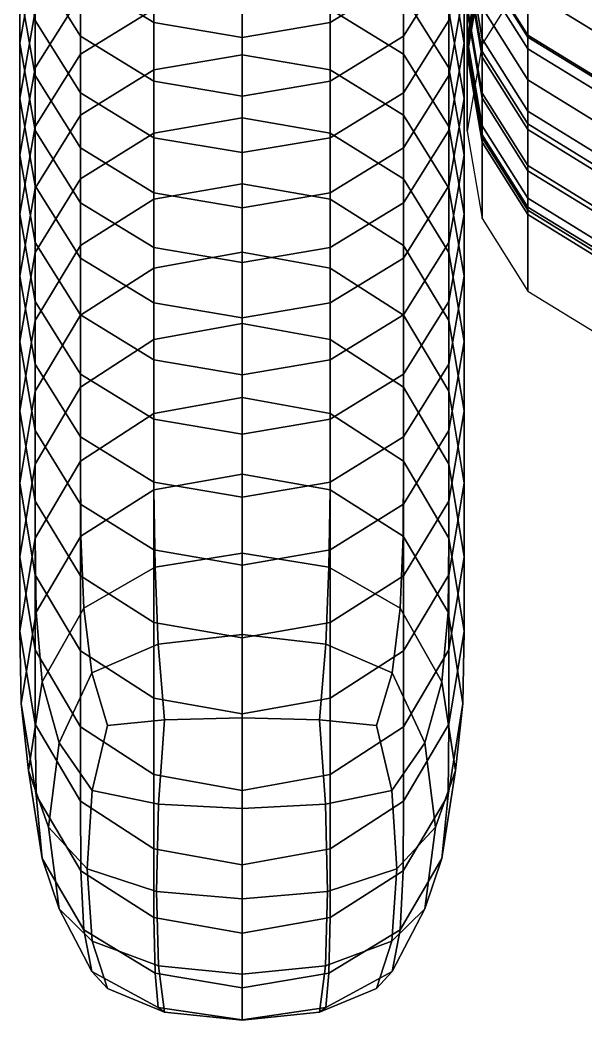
# Model space of a CAD drawing. Extents: x -10238 to 5731, y -23491 to 6659.
# Drawn here: x -10238 to -4552, y -23491 to -13430 of the extents above; entities that cross this region are included whole.
import ezdxf

# ---------------------------------------------------------------- set-up
doc = ezdxf.new("R2010")
doc.units = 0

msp = doc.modelspace()

# ---------------------------------------------------------------- linework, layer by layer
for points in [[(-10085.824219, -13434.108398, -312594.53125), (-10238.167969, -12555.509766, -312594.53125), (-10238.167969, -11986.124023, -311283.34375), (-10085.824219, -12864.722656, -311283.34375)], [(-5769.421875, -12555.509766, -312594.53125), (-5921.765137, -13434.108398, -312594.53125), (-5921.765137, -12864.722656, -311283.34375), (-5769.421875, -11986.124023, -311283.34375)], [(-5738.167969, -12741.015625, -170989.578125), (-5738.167969, -11995.066406, -169782.5625), (-5585.824707, -12873.665039, -169782.5625), (-5585.824707, -13619.614258, -170989.578125)], [(-5738.167969, -13737.5, 163812.5), (-5738.167969, -12925, 162625), (-5585.824707, -12046.401367, 162625), (-5585.824707, -12858.901367, 163812.5)], [(-5585.824707, -12873.665039, -169782.5625), (-5585.824707, -12064.563477, -168583.34375), (-5128.793945, -12792.545898, -168583.34375), (-5128.793945, -13601.647461, -169782.5625)], [(-5585.824707, -13803.598633, 162625), (-5585.824707, -12991.098633, 161437.5), (-5738.167969, -12112.5, 161437.5), (-5738.167969, -12925, 162625)], [(-5585.824707, -13671.401367, 165000), (-5585.824707, -12858.901367, 163812.5), (-5128.793945, -12130.919922, 163812.5), (-5128.793945, -12943.419922, 165000)], [(-10238.167969, -13661.714844, -315241.9375), (-10085.824219, -12783.116211, -315241.9375), (-10085.824219, -12232.166992, -313910.40625), (-10238.167969, -13110.765625, -313910.40625)], [(-5921.765137, -12783.116211, -315241.9375), (-5769.421875, -13661.714844, -315241.9375), (-5769.421875, -13110.765625, -313910.40625), (-5921.765137, -12232.166992, -313910.40625)], [(-5128.793945, -13719.081055, 161437.5), (-5128.793945, -12906.581055, 160250), (-5585.824707, -12178.598633, 160250), (-5585.824707, -12991.098633, 161437.5)], [(-10085.824219, -12864.722656, -311283.34375), (-10085.824219, -12275.375977, -309970.84375), (-9628.792969, -13003.358398, -309970.84375), (-9628.792969, -13592.705078, -311283.34375)], [(-6378.795898, -13592.705078, -311283.34375), (-6378.795898, -13003.358398, -309970.84375), (-5921.765137, -12275.375977, -309970.84375), (-5921.765137, -12864.722656, -311283.34375)], [(-9628.792969, -13003.358398, -309970.84375), (-9628.792969, -12404.188477, -308670.84375), (-8892.46582, -12856.039063, -308670.84375), (-8892.46582, -13455.209961, -309970.84375)], [(-7115.123535, -13455.209961, -309970.84375), (-7115.123535, -12856.039063, -308670.84375), (-6378.795898, -12404.188477, -308670.84375), (-6378.795898, -13003.358398, -309970.84375)], [(-5585.824707, -12737.99707, -175489.578125), (-5738.167969, -13616.595703, -175489.578125), (-5738.167969, -13287.032227, -176532.5625), (-5585.824707, -12408.433594, -176532.5625)], [(-5738.167969, -12425.59082, -178660.15625), (-5738.167969, -12868.62793, -177583.34375), (-5585.824707, -13747.226563, -177583.34375), (-5585.824707, -13304.189453, -178660.15625)], [(-5585.824707, -12826.716797, -173333.328125), (-5585.824707, -12460.677734, -172180.984375), (-5738.167969, -13339.276367, -172180.984375), (-5738.167969, -13705.31543, -173333.328125)], [(-5585.824707, -12401.047852, -180876.296875), (-5585.824707, -12853.668945, -179760.421875), (-5128.793945, -13581.651367, -179760.421875), (-5128.793945, -13129.029297, -180876.296875)], [(-10085.824219, -13989.364258, -313910.40625), (-10238.167969, -13110.765625, -313910.40625), (-10238.167969, -12555.509766, -312594.53125), (-10085.824219, -13434.108398, -312594.53125)], [(-5769.421875, -13110.765625, -313910.40625), (-5921.765137, -13989.364258, -313910.40625), (-5921.765137, -13434.108398, -312594.53125), (-5769.421875, -12555.509766, -312594.53125)], [(-9628.792969, -12611.601563, -316600), (-10085.824219, -13339.583008, -316600), (-10085.824219, -13910.646484, -317986.71875), (-9628.792969, -13182.458008, -317986.71875)], [(-5921.765137, -13339.583008, -316600), (-6378.795898, -12611.601563, -316600), (-6378.795898, -13182.458008, -317986.71875), (-5921.765137, -13910.646484, -317986.71875)], [(-8892.46582, -13319.889648, -319368.75), (-8892.46582, -12730.477539, -317986.71875), (-9628.792969, -13182.458008, -317986.71875), (-9628.792969, -13772.769531, -319368.75)], [(-6378.795898, -13772.769531, -319368.75), (-6378.795898, -13182.458008, -317986.71875), (-7115.123535, -12730.477539, -317986.71875), (-7115.123535, -13319.889648, -319368.75)], [(-5585.824707, -12902.749023, -174430.984375), (-5738.167969, -13781.347656, -174430.984375), (-5738.167969, -13616.595703, -175489.578125), (-5585.824707, -12737.99707, -175489.578125)], [(-5738.167969, -13339.276367, -172180.984375), (-5738.167969, -12741.015625, -170989.578125), (-5585.824707, -13619.614258, -170989.578125), (-5585.824707, -14217.875, -172180.984375)], [(-5128.793945, -12679.69043, -182000), (-5128.793945, -13129.029297, -180876.296875), (-4392.466309, -13580.879883, -180876.296875), (-4392.466309, -13131.541016, -182000)], [(-10238.167969, -14218.181641, -316600), (-10085.824219, -13339.583008, -316600), (-10085.824219, -12783.116211, -315241.9375), (-10238.167969, -13661.714844, -315241.9375)], [(-9628.792969, -14162.09082, -312594.53125), (-10085.824219, -13434.108398, -312594.53125), (-10085.824219, -12864.722656, -311283.34375), (-9628.792969, -13592.705078, -311283.34375)], [(-8892.46582, -13455.209961, -309970.84375), (-8892.46582, -12856.039063, -308670.84375), (-8003.794434, -13006.65625, -308670.84375), (-8003.794434, -13605.826172, -309970.84375)], [(-8003.794434, -13605.826172, -309970.84375), (-8003.794434, -13006.65625, -308670.84375), (-7115.123535, -12856.039063, -308670.84375), (-7115.123535, -13455.209961, -309970.84375)], [(-5921.765137, -13434.108398, -312594.53125), (-6378.795898, -14162.09082, -312594.53125), (-6378.795898, -13592.705078, -311283.34375), (-5921.765137, -12864.722656, -311283.34375)], [(-5921.765137, -13339.583008, -316600), (-5769.421875, -14218.181641, -316600), (-5769.421875, -13661.714844, -315241.9375), (-5921.765137, -12783.116211, -315241.9375)], [(-5585.824707, -12826.716797, -173333.328125), (-5738.167969, -13705.31543, -173333.328125), (-5738.167969, -13781.347656, -174430.984375), (-5585.824707, -12902.749023, -174430.984375)], [(-5738.167969, -14550, 165000), (-5738.167969, -13737.5, 163812.5), (-5585.824707, -12858.901367, 163812.5), (-5585.824707, -13671.401367, 165000)], [(-5738.167969, -13287.032227, -176532.5625), (-5585.824707, -14165.629883, -176532.5625), (-5585.824707, -13747.226563, -177583.34375), (-5738.167969, -12868.62793, -177583.34375)], [(-5585.824707, -12853.668945, -179760.421875), (-5585.824707, -13304.189453, -178660.15625), (-5128.793945, -14032.171875, -178660.15625), (-5128.793945, -13581.651367, -179760.421875)], [(-5585.824707, -13619.614258, -170989.578125), (-5585.824707, -12873.665039, -169782.5625), (-5128.793945, -13601.647461, -169782.5625), (-5128.793945, -14347.595703, -170989.578125)], [(-5128.793945, -13601.647461, -169782.5625), (-5128.793945, -12792.545898, -168583.34375), (-4392.466309, -13244.396484, -168583.34375), (-4392.466309, -14053.498047, -169782.5625)], [(-5585.824707, -14616.098633, 163812.5), (-5585.824707, -13803.598633, 162625), (-5738.167969, -12925, 162625), (-5738.167969, -13737.5, 163812.5)], [(-4392.466309, -14170.931641, 161437.5), (-4392.466309, -13358.431641, 160250), (-5128.793945, -12906.581055, 160250), (-5128.793945, -13719.081055, 161437.5)], [(-9628.792969, -13592.705078, -311283.34375), (-9628.792969, -13003.358398, -309970.84375), (-8892.46582, -13455.209961, -309970.84375), (-8892.46582, -14044.556641, -311283.34375)], [(-7115.123535, -14044.556641, -311283.34375), (-7115.123535, -13455.209961, -309970.84375), (-6378.795898, -13003.358398, -309970.84375), (-6378.795898, -13592.705078, -311283.34375)], [(-5128.793945, -14531.581055, 162625), (-5128.793945, -13719.081055, 161437.5), (-5585.824707, -12991.098633, 161437.5), (-5585.824707, -13803.598633, 162625)], [(-10085.824219, -14540.314453, -315241.9375), (-10238.167969, -13661.714844, -315241.9375), (-10238.167969, -13110.765625, -313910.40625), (-10085.824219, -13989.364258, -313910.40625)], [(-8003.794434, -13779.553711, -320703.90625), (-8003.794434, -13168.929688, -319368.75), (-8892.46582, -13319.889648, -319368.75), (-8892.46582, -13931.328125, -320703.90625)], [(-7115.123535, -13931.328125, -320703.90625), (-7115.123535, -13319.889648, -319368.75), (-8003.794434, -13168.929688, -319368.75), (-8003.794434, -13779.553711, -320703.90625)], [(-5769.421875, -13661.714844, -315241.9375), (-5921.765137, -14540.314453, -315241.9375), (-5921.765137, -13989.364258, -313910.40625), (-5769.421875, -13110.765625, -313910.40625)], [(-5128.793945, -13129.029297, -180876.296875), (-5128.793945, -13581.651367, -179760.421875), (-4392.466309, -14033.501953, -179760.421875), (-4392.466309, -13580.879883, -180876.296875)], [(-9628.792969, -13182.458008, -317986.71875), (-10085.824219, -13910.646484, -317986.71875), (-10085.824219, -14502.410156, -319368.75), (-9628.792969, -13772.769531, -319368.75)], [(-5921.765137, -13910.646484, -317986.71875), (-6378.795898, -13182.458008, -317986.71875), (-6378.795898, -13772.769531, -319368.75), (-5921.765137, -14502.410156, -319368.75)], [(-10085.824219, -13339.583008, -316600), (-10238.167969, -14218.181641, -316600), (-10238.167969, -14789.496094, -317986.71875), (-10085.824219, -13910.646484, -317986.71875)], [(-8892.46582, -13931.328125, -320703.90625), (-8892.46582, -13319.889648, -319368.75), (-9628.792969, -13772.769531, -319368.75), (-9628.792969, -14386.65332, -320703.90625)], [(-6378.795898, -14386.65332, -320703.90625), (-6378.795898, -13772.769531, -319368.75), (-7115.123535, -13319.889648, -319368.75), (-7115.123535, -13931.328125, -320703.90625)], [(-5769.421875, -14218.181641, -316600), (-5921.765137, -13339.583008, -316600), (-5921.765137, -13910.646484, -317986.71875), (-5769.421875, -14789.496094, -317986.71875)], [(-5738.167969, -13616.595703, -175489.578125), (-5585.824707, -14495.194336, -175489.578125), (-5585.824707, -14165.629883, -176532.5625), (-5738.167969, -13287.032227, -176532.5625)], [(-5738.167969, -13705.31543, -173333.328125), (-5738.167969, -13339.276367, -172180.984375), (-5585.824707, -14217.875, -172180.984375), (-5585.824707, -14583.914063, -173333.328125)], [(-5585.824707, -13304.189453, -178660.15625), (-5585.824707, -13747.226563, -177583.34375), (-5128.793945, -14475.208008, -177583.34375), (-5128.793945, -14032.171875, -178660.15625)], [(-9628.792969, -14717.34668, -313910.40625), (-10085.824219, -13989.364258, -313910.40625), (-10085.824219, -13434.108398, -312594.53125), (-9628.792969, -14162.09082, -312594.53125)], [(-8892.46582, -14044.556641, -311283.34375), (-8892.46582, -13455.209961, -309970.84375), (-8003.794434, -13605.826172, -309970.84375), (-8003.794434, -14195.173828, -311283.34375)], [(-8003.794434, -14195.173828, -311283.34375), (-8003.794434, -13605.826172, -309970.84375), (-7115.123535, -13455.209961, -309970.84375), (-7115.123535, -14044.556641, -311283.34375)], [(-5921.765137, -13989.364258, -313910.40625), (-6378.795898, -14717.34668, -313910.40625), (-6378.795898, -14162.09082, -312594.53125), (-5921.765137, -13434.108398, -312594.53125)], [(-5128.793945, -13581.651367, -179760.421875), (-5128.793945, -14032.171875, -178660.15625), (-4392.466309, -14484.022461, -178660.15625), (-4392.466309, -14033.501953, -179760.421875)], [(-10085.824219, -15096.78125, -316600), (-10238.167969, -14218.181641, -316600), (-10238.167969, -13661.714844, -315241.9375), (-10085.824219, -14540.314453, -315241.9375)], [(-9628.792969, -13592.705078, -311283.34375), (-8892.46582, -14044.556641, -311283.34375), (-8892.46582, -14613.941406, -312594.53125), (-9628.792969, -14162.09082, -312594.53125)], [(-7115.123535, -14044.556641, -311283.34375), (-6378.795898, -13592.705078, -311283.34375), (-6378.795898, -14162.09082, -312594.53125), (-7115.123535, -14613.941406, -312594.53125)], [(-5769.421875, -14218.181641, -316600), (-5921.765137, -15096.78125, -316600), (-5921.765137, -14540.314453, -315241.9375), (-5769.421875, -13661.714844, -315241.9375)], [(-5738.167969, -13781.347656, -174430.984375), (-5585.824707, -14659.946289, -174430.984375), (-5585.824707, -14495.194336, -175489.578125), (-5738.167969, -13616.595703, -175489.578125)], [(-5585.824707, -14217.875, -172180.984375), (-5585.824707, -13619.614258, -170989.578125), (-5128.793945, -14347.595703, -170989.578125), (-5128.793945, -14945.857422, -172180.984375)], [(-5128.793945, -14347.595703, -170989.578125), (-5128.793945, -13601.647461, -169782.5625), (-4392.466309, -14053.498047, -169782.5625), (-4392.466309, -14799.447266, -170989.578125)], [(-9628.792969, -13772.769531, -319368.75), (-10085.824219, -14502.410156, -319368.75), (-10085.824219, -15120.232422, -320703.90625), (-9628.792969, -14386.65332, -320703.90625)], [(-8003.794434, -14414.776367, -321950), (-8003.794434, -13779.553711, -320703.90625), (-8892.46582, -13931.328125, -320703.90625), (-8892.46582, -14568.138672, -321950)], [(-7115.123535, -14568.138672, -321950), (-7115.123535, -13931.328125, -320703.90625), (-8003.794434, -13779.553711, -320703.90625), (-8003.794434, -14414.776367, -321950)], [(-5921.765137, -14502.410156, -319368.75), (-6378.795898, -13772.769531, -319368.75), (-6378.795898, -14386.65332, -320703.90625), (-5921.765137, -15120.232422, -320703.90625)], [(-5738.167969, -13705.31543, -173333.328125), (-5585.824707, -14583.914063, -173333.328125), (-5585.824707, -14659.946289, -174430.984375), (-5738.167969, -13781.347656, -174430.984375)], [(-5585.824707, -15428.598633, 165000), (-5585.824707, -14616.098633, 163812.5), (-5738.167969, -13737.5, 163812.5), (-5738.167969, -14550, 165000)], [(-5585.824707, -14165.629883, -176532.5625), (-5128.793945, -14893.612305, -176532.5625), (-5128.793945, -14475.208008, -177583.34375), (-5585.824707, -13747.226563, -177583.34375)], [(-4392.466309, -14983.431641, 162625), (-4392.466309, -14170.931641, 161437.5), (-5128.793945, -13719.081055, 161437.5), (-5128.793945, -14531.581055, 162625)], [(-5128.793945, -15344.081055, 163812.5), (-5128.793945, -14531.581055, 162625), (-5585.824707, -13803.598633, 162625), (-5585.824707, -14616.098633, 163812.5)], [(-10085.824219, -13910.646484, -317986.71875), (-10238.167969, -14789.496094, -317986.71875), (-10238.167969, -15383.010742, -319368.75), (-10085.824219, -14502.410156, -319368.75)], [(-8892.46582, -14568.138672, -321950), (-8892.46582, -13931.328125, -320703.90625), (-9628.792969, -14386.65332, -320703.90625), (-9628.792969, -15028.223633, -321950)], [(-6378.795898, -15028.223633, -321950), (-6378.795898, -14386.65332, -320703.90625), (-7115.123535, -13931.328125, -320703.90625), (-7115.123535, -14568.138672, -321950)], [(-5769.421875, -14789.496094, -317986.71875), (-5921.765137, -13910.646484, -317986.71875), (-5921.765137, -14502.410156, -319368.75), (-5769.421875, -15383.010742, -319368.75)], [(-9628.792969, -15268.295898, -315241.9375), (-10085.824219, -14540.314453, -315241.9375), (-10085.824219, -13989.364258, -313910.40625), (-9628.792969, -14717.34668, -313910.40625)], [(-8892.46582, -14044.556641, -311283.34375), (-8003.794434, -14195.173828, -311283.34375), (-8003.794434, -14764.558594, -312594.53125), (-8892.46582, -14613.941406, -312594.53125)], [(-8003.794434, -14195.173828, -311283.34375), (-7115.123535, -14044.556641, -311283.34375), (-7115.123535, -14613.941406, -312594.53125), (-8003.794434, -14764.558594, -312594.53125)], [(-5921.765137, -14540.314453, -315241.9375), (-6378.795898, -15268.295898, -315241.9375), (-6378.795898, -14717.34668, -313910.40625), (-5921.765137, -13989.364258, -313910.40625)], [(-5128.793945, -14032.171875, -178660.15625), (-5128.793945, -14475.208008, -177583.34375), (-4392.466309, -14927.058594, -177583.34375), (-4392.466309, -14484.022461, -178660.15625)], [(-9628.792969, -14162.09082, -312594.53125), (-8892.46582, -14613.941406, -312594.53125), (-8892.46582, -15169.197266, -313910.40625), (-9628.792969, -14717.34668, -313910.40625)], [(-7115.123535, -14613.941406, -312594.53125), (-6378.795898, -14162.09082, -312594.53125), (-6378.795898, -14717.34668, -313910.40625), (-7115.123535, -15169.197266, -313910.40625)], [(-5585.824707, -14495.194336, -175489.578125), (-5128.793945, -15223.175781, -175489.578125), (-5128.793945, -14893.612305, -176532.5625), (-5585.824707, -14165.629883, -176532.5625)], [(-10238.167969, -14218.181641, -316600), (-10085.824219, -15096.78125, -316600), (-10085.824219, -15668.344727, -317986.71875), (-10238.167969, -14789.496094, -317986.71875)], [(-5921.765137, -15096.78125, -316600), (-5769.421875, -14218.181641, -316600), (-5769.421875, -14789.496094, -317986.71875), (-5921.765137, -15668.344727, -317986.71875)], [(-5585.824707, -14583.914063, -173333.328125), (-5585.824707, -14217.875, -172180.984375), (-5128.793945, -14945.857422, -172180.984375), (-5128.793945, -15311.895508, -173333.328125)], [(-9628.792969, -14386.65332, -320703.90625), (-10085.824219, -15120.232422, -320703.90625), (-10085.824219, -15769.472656, -321950), (-9628.792969, -15028.223633, -321950)], [(-5921.765137, -15120.232422, -320703.90625), (-6378.795898, -14386.65332, -320703.90625), (-6378.795898, -15028.223633, -321950), (-5921.765137, -15769.472656, -321950)], [(-5128.793945, -14945.857422, -172180.984375), (-5128.793945, -14347.595703, -170989.578125), (-4392.466309, -14799.447266, -170989.578125), (-4392.466309, -15397.708008, -172180.984375)], [(-8892.46582, -14568.138672, -321950), (-8892.46582, -15232.923828, -323078.71875), (-8003.794434, -15077.138672, -323078.84375), (-8003.794434, -14414.776367, -321950)], [(-8003.794434, -14414.776367, -321950), (-8003.794434, -15077.138672, -323078.84375), (-7115.123535, -15232.923828, -323078.71875), (-7115.123535, -14568.138672, -321950)], [(-5128.793945, -14893.612305, -176532.5625), (-4392.466309, -15345.462891, -176532.5625), (-4392.466309, -14927.058594, -177583.34375), (-5128.793945, -14475.208008, -177583.34375)], [(-10085.824219, -14502.410156, -319368.75), (-10238.167969, -15383.010742, -319368.75), (-10238.167969, -16005.585938, -320703.90625), (-10085.824219, -15120.232422, -320703.90625)], [(-9628.792969, -15824.762695, -316600), (-10085.824219, -15096.78125, -316600), (-10085.824219, -14540.314453, -315241.9375), (-9628.792969, -15268.295898, -315241.9375)], [(-9628.792969, -15028.223633, -321950), (-9628.792969, -15700.279297, -323078.34375), (-8892.46582, -15232.923828, -323078.71875), (-8892.46582, -14568.138672, -321950)], [(-7115.123535, -14568.138672, -321950), (-7115.123535, -15232.923828, -323078.71875), (-6378.795898, -15700.279297, -323078.34375), (-6378.795898, -15028.223633, -321950)], [(-5921.765137, -15096.78125, -316600), (-6378.795898, -15824.762695, -316600), (-6378.795898, -15268.295898, -315241.9375), (-5921.765137, -14540.314453, -315241.9375)], [(-5769.421875, -15383.010742, -319368.75), (-5921.765137, -14502.410156, -319368.75), (-5921.765137, -15120.232422, -320703.90625), (-5769.421875, -16005.585938, -320703.90625)], [(-5585.824707, -14659.946289, -174430.984375), (-5128.793945, -15387.927734, -174430.984375), (-5128.793945, -15223.175781, -175489.578125), (-5585.824707, -14495.194336, -175489.578125)], [(-5585.824707, -14583.914063, -173333.328125), (-5128.793945, -15311.895508, -173333.328125), (-5128.793945, -15387.927734, -174430.984375), (-5585.824707, -14659.946289, -174430.984375)], [(-4392.466309, -15795.931641, 163812.5), (-4392.466309, -14983.431641, 162625), (-5128.793945, -14531.581055, 162625), (-5128.793945, -15344.081055, 163812.5)], [(-8892.46582, -14613.941406, -312594.53125), (-8003.794434, -14764.558594, -312594.53125), (-8003.794434, -15319.814453, -313910.40625), (-8892.46582, -15169.197266, -313910.40625)], [(-8003.794434, -14764.558594, -312594.53125), (-7115.123535, -14613.941406, -312594.53125), (-7115.123535, -15169.197266, -313910.40625), (-8003.794434, -15319.814453, -313910.40625)], [(-5128.793945, -16156.580078, 165000), (-5128.793945, -15344.081055, 163812.5), (-5585.824707, -14616.098633, 163812.5), (-5585.824707, -15428.598633, 165000)], [(-10238.167969, -14789.496094, -317986.71875), (-10085.824219, -15668.344727, -317986.71875), (-10085.824219, -16263.610352, -319368.75), (-10238.167969, -15383.010742, -319368.75)], [(-9628.792969, -14717.34668, -313910.40625), (-8892.46582, -15169.197266, -313910.40625), (-8892.46582, -15720.146484, -315241.9375), (-9628.792969, -15268.295898, -315241.9375)], [(-7115.123535, -15169.197266, -313910.40625), (-6378.795898, -14717.34668, -313910.40625), (-6378.795898, -15268.295898, -315241.9375), (-7115.123535, -15720.146484, -315241.9375)], [(-5921.765137, -15668.344727, -317986.71875), (-5769.421875, -14789.496094, -317986.71875), (-5769.421875, -15383.010742, -319368.75), (-5921.765137, -16263.610352, -319368.75)], [(-5128.793945, -15223.175781, -175489.578125), (-4392.466309, -15675.027344, -175489.578125), (-4392.466309, -15345.462891, -176532.5625), (-5128.793945, -14893.612305, -176532.5625)], [(-5128.793945, -15311.895508, -173333.328125), (-5128.793945, -14945.857422, -172180.984375), (-4392.466309, -15397.708008, -172180.984375), (-4392.466309, -15763.746094, -173333.328125)], [(-10085.824219, -16453.240234, -323077.71875), (-9628.792969, -15700.279297, -323078.34375), (-9628.792969, -15028.223633, -321950), (-10085.824219, -15769.472656, -321950)], [(-8892.46582, -15232.923828, -323078.71875), (-8892.46582, -15925.336914, -324117.28125), (-8003.794434, -15767, -324118.28125), (-8003.794434, -15077.138672, -323078.84375)], [(-8003.794434, -15077.138672, -323078.84375), (-8003.794434, -15767, -324118.28125), (-7115.123535, -15925.336914, -324117.28125), (-7115.123535, -15232.923828, -323078.71875)], [(-6378.795898, -15700.279297, -323078.34375), (-5921.765137, -16453.240234, -323077.71875), (-5921.765137, -15769.472656, -321950), (-6378.795898, -15028.223633, -321950)], [(-10085.824219, -15120.232422, -320703.90625), (-10238.167969, -16005.585938, -320703.90625), (-10238.167969, -16664.082031, -321950), (-10085.824219, -15769.472656, -321950)], [(-10085.824219, -15096.78125, -316600), (-9628.792969, -15824.762695, -316600), (-9628.792969, -16396.533203, -317986.71875), (-10085.824219, -15668.344727, -317986.71875)], [(-8892.46582, -15169.197266, -313910.40625), (-8003.794434, -15319.814453, -313910.40625), (-8003.794434, -15870.763672, -315241.9375), (-8892.46582, -15720.146484, -315241.9375)], [(-8003.794434, -15319.814453, -313910.40625), (-7115.123535, -15169.197266, -313910.40625), (-7115.123535, -15720.146484, -315241.9375), (-8003.794434, -15870.763672, -315241.9375)], [(-6378.795898, -15824.762695, -316600), (-5921.765137, -15096.78125, -316600), (-5921.765137, -15668.344727, -317986.71875), (-6378.795898, -16396.533203, -317986.71875)], [(-5769.421875, -16005.585938, -320703.90625), (-5921.765137, -15120.232422, -320703.90625), (-5921.765137, -15769.472656, -321950), (-5769.421875, -16664.083984, -321950)], [(-9628.792969, -15700.279297, -323078.34375), (-9628.792969, -16400.349609, -324114.21875), (-8892.46582, -15925.336914, -324117.28125), (-8892.46582, -15232.923828, -323078.71875)], [(-9628.792969, -15268.295898, -315241.9375), (-8892.46582, -15720.146484, -315241.9375), (-8892.46582, -16276.613281, -316600), (-9628.792969, -15824.762695, -316600)], [(-7115.123535, -15232.923828, -323078.71875), (-7115.123535, -15925.336914, -324117.28125), (-6378.795898, -16400.349609, -324114.21875), (-6378.795898, -15700.279297, -323078.34375)], [(-7115.123535, -15720.146484, -315241.9375), (-6378.795898, -15268.295898, -315241.9375), (-6378.795898, -15824.762695, -316600), (-7115.123535, -16276.613281, -316600)], [(-5128.793945, -15387.927734, -174430.984375), (-4392.466309, -15839.779297, -174430.984375), (-4392.466309, -15675.027344, -175489.578125), (-5128.793945, -15223.175781, -175489.578125)], [(-10238.167969, -15383.010742, -319368.75), (-10085.824219, -16263.610352, -319368.75), (-10085.824219, -16890.939453, -320703.90625), (-10238.167969, -16005.585938, -320703.90625)], [(-5921.765137, -16263.610352, -319368.75), (-5769.421875, -15383.010742, -319368.75), (-5769.421875, -16005.585938, -320703.90625), (-5921.765137, -16890.939453, -320703.90625)], [(-5128.793945, -15311.895508, -173333.328125), (-4392.466309, -15763.746094, -173333.328125), (-4392.466309, -15839.779297, -174430.984375), (-5128.793945, -15387.927734, -174430.984375)], [(-4392.466309, -16608.431641, 165000), (-4392.466309, -15795.931641, 163812.5), (-5128.793945, -15344.081055, 163812.5), (-5128.793945, -16156.580078, 165000)], [(-10085.824219, -15668.344727, -317986.71875), (-9628.792969, -16396.533203, -317986.71875), (-9628.792969, -16993.25, -319368.75), (-10085.824219, -16263.610352, -319368.75)], [(-6378.795898, -16396.533203, -317986.71875), (-5921.765137, -15668.344727, -317986.71875), (-5921.765137, -16263.610352, -319368.75), (-6378.795898, -16993.25, -319368.75)], [(-10238.167969, -17361.986328, -323076.96875), (-10085.824219, -16453.240234, -323077.71875), (-10085.824219, -15769.472656, -321950), (-10238.167969, -16664.082031, -321950)], [(-10085.824219, -17165.648438, -324109.28125), (-9628.792969, -16400.349609, -324114.21875), (-9628.792969, -15700.279297, -323078.34375), (-10085.824219, -16453.240234, -323077.71875)], [(-8892.46582, -15720.146484, -315241.9375), (-8003.794434, -15870.763672, -315241.9375), (-8003.794434, -16427.230469, -316600), (-8892.46582, -16276.613281, -316600)], [(-8892.46582, -15925.336914, -324117.28125), (-8892.46582, -16644.294922, -325106.71875), (-8003.794434, -16484.175781, -325110.1875), (-8003.794434, -15767, -324118.28125)], [(-8003.794434, -15870.763672, -315241.9375), (-7115.123535, -15720.146484, -315241.9375), (-7115.123535, -16276.613281, -316600), (-8003.794434, -16427.230469, -316600)], [(-8003.794434, -15767, -324118.28125), (-8003.794434, -16484.175781, -325110.1875), (-7115.123535, -16644.294922, -325106.71875), (-7115.123535, -15925.336914, -324117.28125)], [(-6378.795898, -16400.349609, -324114.21875), (-5921.765137, -17165.648438, -324109.28125), (-5921.765137, -16453.240234, -323077.71875), (-6378.795898, -15700.279297, -323078.34375)], [(-5921.765137, -16453.240234, -323077.71875), (-5769.421875, -17361.986328, -323076.96875), (-5769.421875, -16664.083984, -321950), (-5921.765137, -15769.472656, -321950)], [(-9628.792969, -16396.533203, -317986.71875), (-9628.792969, -15824.762695, -316600), (-8892.46582, -16276.613281, -316600), (-8892.46582, -16848.513672, -317986.71875)], [(-7115.123535, -16848.513672, -317986.71875), (-7115.123535, -16276.613281, -316600), (-6378.795898, -15824.762695, -316600), (-6378.795898, -16396.533203, -317986.71875)], [(-9628.792969, -16400.349609, -324114.21875), (-9628.792969, -17124.652344, -325096.40625), (-8892.46582, -16644.294922, -325106.71875), (-8892.46582, -15925.336914, -324117.28125)], [(-7115.123535, -15925.336914, -324117.28125), (-7115.123535, -16644.294922, -325106.71875), (-6378.795898, -17124.652344, -325096.40625), (-6378.795898, -16400.349609, -324114.21875)], [(-10238.167969, -16005.585938, -320703.90625), (-10085.824219, -16890.939453, -320703.90625), (-10085.824219, -17558.693359, -321950), (-10238.167969, -16664.082031, -321950)], [(-5921.765137, -16890.939453, -320703.90625), (-5769.421875, -16005.585938, -320703.90625), (-5769.421875, -16664.083984, -321950), (-5921.765137, -17558.695313, -321950)], [(-10085.824219, -16263.610352, -319368.75), (-9628.792969, -16993.25, -319368.75), (-9628.792969, -17624.519531, -320703.90625), (-10085.824219, -16890.939453, -320703.90625)], [(-8892.46582, -16848.513672, -317986.71875), (-8892.46582, -16276.613281, -316600), (-8003.794434, -16427.230469, -316600), (-8003.794434, -16999.173828, -317986.71875)], [(-8003.794434, -16999.173828, -317986.71875), (-8003.794434, -16427.230469, -316600), (-7115.123535, -16276.613281, -316600), (-7115.123535, -16848.513672, -317986.71875)], [(-6378.795898, -16993.25, -319368.75), (-5921.765137, -16263.610352, -319368.75), (-5921.765137, -16890.939453, -320703.90625), (-6378.795898, -17624.519531, -320703.90625)], [(-9628.792969, -16993.25, -319368.75), (-9628.792969, -16396.533203, -317986.71875), (-8892.46582, -16848.513672, -317986.71875), (-8892.46582, -17446.130859, -319368.75)], [(-7115.123535, -17446.130859, -319368.75), (-7115.123535, -16848.513672, -317986.71875), (-6378.795898, -16396.533203, -317986.71875), (-6378.795898, -16993.25, -319368.75)], [(-10238.167969, -18089.283203, -324103.3125), (-10085.824219, -17165.648438, -324109.28125), (-10085.824219, -16453.240234, -323077.71875), (-10238.167969, -17361.986328, -323076.96875)], [(-10085.824219, -17898.560547, -325079.71875), (-9628.792969, -17124.652344, -325096.40625), (-9628.792969, -16400.349609, -324114.21875), (-10085.824219, -17165.648438, -324109.28125)], [(-8892.46582, -16644.294922, -325106.71875), (-8892.46582, -17388.712891, -326088.1875), (-8003.794434, -17228.484375, -326096.375), (-8003.794434, -16484.175781, -325110.1875)], [(-8003.794434, -16484.175781, -325110.1875), (-8003.794434, -17228.484375, -326096.375), (-7115.123535, -17388.712891, -326088.1875), (-7115.123535, -16644.294922, -325106.71875)], [(-6378.795898, -17124.652344, -325096.40625), (-5921.765137, -17898.560547, -325079.71875), (-5921.765137, -17165.648438, -324109.28125), (-6378.795898, -16400.349609, -324114.21875)], [(-5921.765137, -17165.648438, -324109.28125), (-5769.421875, -18089.285156, -324103.3125), (-5769.421875, -17361.986328, -323076.96875), (-5921.765137, -16453.240234, -323077.71875)], [(-10085.824219, -18270.734375, -323076.25), (-10238.167969, -17361.986328, -323076.96875), (-10238.167969, -16664.082031, -321950), (-10085.824219, -17558.693359, -321950)], [(-9628.792969, -17124.652344, -325096.40625), (-9628.792969, -17869.398438, -326063.6875), (-8892.46582, -17388.712891, -326088.1875), (-8892.46582, -16644.294922, -325106.71875)], [(-7115.123535, -16644.294922, -325106.71875), (-7115.123535, -17388.712891, -326088.1875), (-6378.795898, -17869.398438, -326063.6875), (-6378.795898, -17124.652344, -325096.40625)], [(-5769.421875, -17361.986328, -323076.96875), (-5921.765137, -18270.734375, -323076.25), (-5921.765137, -17558.695313, -321950), (-5769.421875, -16664.083984, -321950)], [(-10085.824219, -16890.939453, -320703.90625), (-9628.792969, -17624.519531, -320703.90625), (-9628.792969, -18299.943359, -321950), (-10085.824219, -17558.693359, -321950)], [(-8892.46582, -17446.130859, -319368.75), (-8892.46582, -16848.513672, -317986.71875), (-8003.794434, -16999.173828, -317986.71875), (-8003.794434, -17597.091797, -319368.75)], [(-8003.794434, -17597.091797, -319368.75), (-8003.794434, -16999.173828, -317986.71875), (-7115.123535, -16848.513672, -317986.71875), (-7115.123535, -17446.130859, -319368.75)], [(-6378.795898, -17624.519531, -320703.90625), (-5921.765137, -16890.939453, -320703.90625), (-5921.765137, -17558.695313, -321950), (-6378.795898, -18299.943359, -321950)], [(-9628.792969, -17624.519531, -320703.90625), (-9628.792969, -16993.25, -319368.75), (-8892.46582, -17446.130859, -319368.75), (-8892.46582, -18079.84375, -320703.90625)], [(-7115.123535, -18079.84375, -320703.90625), (-7115.123535, -17446.130859, -319368.75), (-6378.795898, -16993.25, -319368.75), (-6378.795898, -17624.519531, -320703.90625)], [(-10238.167969, -18832.585938, -325059.625), (-10085.824219, -17898.560547, -325079.71875), (-10085.824219, -17165.648438, -324109.28125), (-10238.167969, -18089.283203, -324103.3125)], [(-10085.824219, -18643.837891, -326024.1875), (-9628.792969, -17869.398438, -326063.6875), (-9628.792969, -17124.652344, -325096.40625), (-10085.824219, -17898.560547, -325079.71875)], [(-6378.795898, -17869.398438, -326063.6875), (-5921.765137, -18643.837891, -326024.1875), (-5921.765137, -17898.560547, -325079.71875), (-6378.795898, -17124.652344, -325096.40625)], [(-5921.765137, -17898.560547, -325079.71875), (-5769.421875, -18832.587891, -325059.625), (-5769.421875, -18089.285156, -324103.3125), (-5921.765137, -17165.648438, -324109.28125)], [(-8892.46582, -17388.712891, -326088.1875), (-8890.746094, -18155.490234, -327079.0625), (-8003.794434, -17999.396484, -327094.78125), (-8003.794434, -17228.484375, -326096.375)], [(-8003.794434, -17228.484375, -326096.375), (-8003.794434, -17999.396484, -327094.78125), (-7116.842773, -18155.490234, -327079.0625), (-7115.123535, -17388.712891, -326088.1875)], [(-10085.824219, -19012.919922, -324097.34375), (-10238.167969, -18089.283203, -324103.3125), (-10238.167969, -17361.986328, -323076.96875), (-10085.824219, -18270.734375, -323076.25)], [(-9628.792969, -17869.398438, -326063.6875), (-9624.561523, -18623.767578, -327031.84375), (-8890.746094, -18155.490234, -327079.0625), (-8892.46582, -17388.712891, -326088.1875)], [(-7115.123535, -17388.712891, -326088.1875), (-7116.842773, -18155.490234, -327079.0625), (-6383.027832, -18623.767578, -327031.84375), (-6378.795898, -17869.398438, -326063.6875)], [(-5769.421875, -18089.285156, -324103.3125), (-5921.765137, -19012.919922, -324097.34375), (-5921.765137, -18270.734375, -323076.25), (-5769.421875, -17361.986328, -323076.96875)], [(-8892.46582, -18079.84375, -320703.90625), (-8892.46582, -17446.130859, -319368.75), (-8003.794434, -17597.091797, -319368.75), (-8003.794434, -18231.619141, -320703.90625)], [(-8003.794434, -18231.619141, -320703.90625), (-8003.794434, -17597.091797, -319368.75), (-7115.123535, -17446.130859, -319368.75), (-7115.123535, -18079.84375, -320703.90625)], [(-9628.792969, -19023.695313, -323075.625), (-10085.824219, -18270.734375, -323076.25), (-10085.824219, -17558.693359, -321950), (-9628.792969, -18299.943359, -321950)], [(-5921.765137, -18270.734375, -323076.25), (-6378.795898, -19023.695313, -323075.625), (-6378.795898, -18299.943359, -321950), (-5921.765137, -17558.695313, -321950)], [(-9628.792969, -18299.943359, -321950), (-9628.792969, -17624.519531, -320703.90625), (-8892.46582, -18079.84375, -320703.90625), (-8892.46582, -18760.029297, -321950)], [(-7115.123535, -18760.029297, -321950), (-7115.123535, -18079.84375, -320703.90625), (-6378.795898, -17624.519531, -320703.90625), (-6378.795898, -18299.943359, -321950)], [(-10238.167969, -19578.507813, -325976.5), (-10085.824219, -18643.837891, -326024.1875), (-10085.824219, -17898.560547, -325079.71875), (-10238.167969, -18832.585938, -325059.625)], [(-9624.561523, -18623.767578, -327031.84375), (-9628.792969, -17869.398438, -326063.6875), (-10085.824219, -18643.837891, -326024.1875), (-10076.832031, -19387.060547, -326959.375)], [(-6383.027832, -18623.767578, -327031.84375), (-5930.757813, -19387.060547, -326959.375), (-5921.765137, -18643.837891, -326024.1875), (-6378.795898, -17869.398438, -326063.6875)], [(-5921.765137, -18643.837891, -326024.1875), (-5769.421875, -19578.507813, -325976.5), (-5769.421875, -18832.587891, -325059.625), (-5921.765137, -17898.560547, -325079.71875)], [(-8890.746094, -18155.490234, -327079.0625), (-8878.712891, -18933.464844, -328001.96875), (-8003.794434, -18795.027344, -328027.71875), (-8003.794434, -17999.396484, -327094.78125)], [(-8003.794434, -17999.396484, -327094.78125), (-8003.794434, -18795.027344, -328027.71875), (-7128.876953, -18933.464844, -328001.96875), (-7116.842773, -18155.490234, -327079.0625)], [(-10085.824219, -19766.613281, -325039.5), (-10238.167969, -18832.585938, -325059.625), (-10238.167969, -18089.283203, -324103.3125), (-10085.824219, -19012.919922, -324097.34375)], [(-8892.46582, -18760.029297, -321950), (-8892.46582, -18079.84375, -320703.90625), (-8003.794434, -18231.619141, -320703.90625), (-8003.794434, -18913.390625, -321950)], [(-8003.794434, -18913.390625, -321950), (-8003.794434, -18231.619141, -320703.90625), (-7115.123535, -18079.84375, -320703.90625), (-7115.123535, -18760.029297, -321950)], [(-5769.421875, -18832.587891, -325059.625), (-5921.765137, -19766.613281, -325039.5), (-5921.765137, -19012.919922, -324097.34375), (-5769.421875, -18089.285156, -324103.3125)], [(-9624.561523, -18623.767578, -327031.84375), (-9594.938477, -19348.78125, -327924.75), (-8878.712891, -18933.464844, -328001.96875), (-8890.746094, -18155.490234, -327079.0625)], [(-7116.842773, -18155.490234, -327079.0625), (-7128.876953, -18933.464844, -328001.96875), (-6412.649902, -19348.78125, -327924.75), (-6383.027832, -18623.767578, -327031.84375)], [(-9628.792969, -19778.21875, -324092.40625), (-10085.824219, -19012.919922, -324097.34375), (-10085.824219, -18270.734375, -323076.25), (-9628.792969, -19023.695313, -323075.625)], [(-9628.792969, -18299.943359, -321950), (-8892.46582, -18760.029297, -321950), (-8892.46582, -19491.050781, -323075.25), (-9628.792969, -19023.695313, -323075.625)], [(-7115.123535, -18760.029297, -321950), (-6378.795898, -18299.943359, -321950), (-6378.795898, -19023.695313, -323075.625), (-7115.123535, -19491.050781, -323075.25)], [(-5921.765137, -19012.919922, -324097.34375), (-6378.795898, -19778.21875, -324092.40625), (-6378.795898, -19023.695313, -323075.625), (-5921.765137, -18270.734375, -323076.25)], [(-10076.832031, -19387.060547, -326959.375), (-10085.824219, -18643.837891, -326024.1875), (-10238.167969, -19578.507813, -325976.5), (-10227.588867, -20308.199219, -326869.8125)], [(-9594.938477, -19348.78125, -327924.75), (-9624.561523, -18623.767578, -327031.84375), (-10076.832031, -19387.060547, -326959.375), (-10013.883789, -20088.640625, -327828.75)], [(-6412.649902, -19348.78125, -327924.75), (-5993.705078, -20088.640625, -327828.75), (-5930.757813, -19387.060547, -326959.375), (-6383.027832, -18623.767578, -327031.84375)], [(-5930.757813, -19387.060547, -326959.375), (-5780.000977, -20308.199219, -326869.8125), (-5769.421875, -19578.507813, -325976.5), (-5921.765137, -18643.837891, -326024.1875)], [(-8892.46582, -18760.029297, -321950), (-8003.794434, -18913.390625, -321950), (-8003.794434, -19646.835938, -323075.09375), (-8892.46582, -19491.050781, -323075.25)], [(-8878.712891, -18933.464844, -328001.96875), (-8846.048828, -19709.464844, -328755.9375), (-8003.794434, -19613.144531, -328793.53125), (-8003.794434, -18795.027344, -328027.71875)], [(-8003.794434, -18913.390625, -321950), (-7115.123535, -18760.029297, -321950), (-7115.123535, -19491.050781, -323075.25), (-8003.794434, -19646.835938, -323075.09375)], [(-8003.794434, -18795.027344, -328027.71875), (-8003.794434, -19613.144531, -328793.53125), (-7161.540527, -19709.464844, -328755.9375), (-7128.876953, -18933.464844, -328001.96875)], [(-10085.824219, -20513.177734, -325928.84375), (-10238.167969, -19578.507813, -325976.5), (-10238.167969, -18832.585938, -325059.625), (-10085.824219, -19766.613281, -325039.5)], [(-5769.421875, -19578.507813, -325976.5), (-5921.765137, -20513.177734, -325928.84375), (-5921.765137, -19766.613281, -325039.5), (-5769.421875, -18832.587891, -325059.625)], [(-9628.792969, -20540.521484, -325022.84375), (-10085.824219, -19766.613281, -325039.5), (-10085.824219, -19012.919922, -324097.34375), (-9628.792969, -19778.21875, -324092.40625)], [(-9594.938477, -19348.78125, -327924.75), (-9514.535156, -19998.423828, -328643.125), (-8846.048828, -19709.464844, -328755.9375), (-8878.712891, -18933.464844, -328001.96875)], [(-7128.876953, -18933.464844, -328001.96875), (-7161.540527, -19709.464844, -328755.9375), (-6493.053711, -19998.423828, -328643.125), (-6412.649902, -19348.78125, -327924.75)], [(-5921.765137, -19766.613281, -325039.5), (-6378.795898, -20540.521484, -325022.84375), (-6378.795898, -19778.21875, -324092.40625), (-5921.765137, -19012.919922, -324097.34375)], [(-9628.792969, -19023.695313, -323075.625), (-8892.46582, -19491.050781, -323075.25), (-8892.46582, -20253.230469, -324089.34375), (-9628.792969, -19778.21875, -324092.40625)], [(-7115.123535, -19491.050781, -323075.25), (-6378.795898, -19023.695313, -323075.625), (-6378.795898, -19778.21875, -324092.40625), (-7115.123535, -20253.230469, -324089.34375)], [(-10013.883789, -20088.640625, -327828.75), (-10076.832031, -19387.060547, -326959.375), (-10227.588867, -20308.199219, -326869.8125), (-10153.532227, -20980.982422, -327696.28125)], [(-9514.535156, -19998.423828, -328643.125), (-9594.938477, -19348.78125, -327924.75), (-10013.883789, -20088.640625, -327828.75), (-9843.026367, -20702.707031, -328557.4375)], [(-6493.053711, -19998.423828, -328643.125), (-6164.562988, -20702.707031, -328557.4375), (-5993.705078, -20088.640625, -327828.75), (-6412.649902, -19348.78125, -327924.75)], [(-5993.705078, -20088.640625, -327828.75), (-5854.057129, -20980.982422, -327696.28125), (-5780.000977, -20308.199219, -326869.8125), (-5930.757813, -19387.060547, -326959.375)], [(-8892.46582, -19491.050781, -323075.25), (-8003.794434, -19646.835938, -323075.09375), (-8003.794434, -20411.568359, -324088.34375), (-8892.46582, -20253.230469, -324089.34375)], [(-8003.794434, -19646.835938, -323075.09375), (-7115.123535, -19491.050781, -323075.25), (-7115.123535, -20253.230469, -324089.34375), (-8003.794434, -20411.568359, -324088.34375)], [(-10227.588867, -20308.199219, -326869.8125), (-10238.167969, -19578.507813, -325976.5), (-10085.824219, -20513.177734, -325928.84375), (-10076.832031, -21228.402344, -326779.09375)], [(-8846.048828, -19709.464844, -328755.9375), (-8782.439453, -20470.310547, -329239.90625), (-8003.794434, -20451.519531, -329290.59375), (-8003.794434, -19613.144531, -328793.53125)], [(-8003.794434, -19613.144531, -328793.53125), (-8003.794434, -20451.519531, -329290.59375), (-7225.149414, -20470.310547, -329239.90625), (-7161.540527, -19709.464844, -328755.9375)], [(-5780.000977, -20308.199219, -326869.8125), (-5930.757813, -21228.402344, -326779.09375), (-5921.765137, -20513.177734, -325928.84375), (-5769.421875, -19578.507813, -325976.5)], [(-9514.535156, -19998.423828, -328643.125), (-9357.959961, -20526.679688, -329087.8125), (-8782.439453, -20470.310547, -329239.90625), (-8846.048828, -19709.464844, -328755.9375)], [(-7161.540527, -19709.464844, -328755.9375), (-7225.149414, -20470.310547, -329239.90625), (-6649.628906, -20526.679688, -329087.8125), (-6493.053711, -19998.423828, -328643.125)], [(-9628.792969, -21287.617188, -325889.34375), (-10085.824219, -20513.177734, -325928.84375), (-10085.824219, -19766.613281, -325039.5), (-9628.792969, -20540.521484, -325022.84375)], [(-9628.792969, -19778.21875, -324092.40625), (-8892.46582, -20253.230469, -324089.34375), (-8892.46582, -21020.878906, -325012.5), (-9628.792969, -20540.521484, -325022.84375)], [(-7115.123535, -20253.230469, -324089.34375), (-6378.795898, -19778.21875, -324092.40625), (-6378.795898, -20540.521484, -325022.84375), (-7115.123535, -21020.878906, -325012.5)], [(-5921.765137, -20513.177734, -325928.84375), (-6378.795898, -21287.617188, -325889.34375), (-6378.795898, -20540.521484, -325022.84375), (-5921.765137, -19766.613281, -325039.5)], [(-9357.959961, -20526.679688, -329087.8125), (-9514.535156, -19998.423828, -328643.125), (-9843.026367, -20702.707031, -328557.4375), (-9510.303711, -21183.390625, -329070.53125)], [(-6649.628906, -20526.679688, -329087.8125), (-6497.285156, -21183.390625, -329070.53125), (-6164.562988, -20702.707031, -328557.4375), (-6493.053711, -19998.423828, -328643.125)], [(-9843.026367, -20702.707031, -328557.4375), (-10013.883789, -20088.640625, -327828.75), (-10153.532227, -20980.982422, -327696.28125), (-9952.523438, -21550.712891, -328397.84375)], [(-6164.562988, -20702.707031, -328557.4375), (-6055.065918, -21550.712891, -328397.84375), (-5854.057129, -20980.982422, -327696.28125), (-5993.705078, -20088.640625, -327828.75)], [(-10153.532227, -20980.982422, -327696.28125), (-10227.588867, -20308.199219, -326869.8125), (-10076.832031, -21228.402344, -326779.09375), (-10013.883789, -21865.810547, -327554.53125)], [(-8892.46582, -20253.230469, -324089.34375), (-8003.794434, -20411.568359, -324088.34375), (-8003.794434, -21180.998047, -325009.0625), (-8892.46582, -21020.878906, -325012.5)], [(-8003.794434, -20411.568359, -324088.34375), (-7115.123535, -20253.230469, -324089.34375), (-7115.123535, -21020.878906, -325012.5), (-8003.794434, -21180.998047, -325009.0625)], [(-5854.057129, -20980.982422, -327696.28125), (-5993.705078, -21865.810547, -327554.53125), (-5930.757813, -21228.402344, -326779.09375), (-5780.000977, -20308.199219, -326869.8125)], [(-10076.832031, -21228.402344, -326779.09375), (-10085.824219, -20513.177734, -325928.84375), (-9628.792969, -21287.617188, -325889.34375), (-9624.561523, -21988.875, -326703.125)], [(-9510.303711, -21183.390625, -329070.53125), (-8844.329102, -21318.912109, -329330.375), (-8782.439453, -20470.310547, -329239.90625), (-9357.959961, -20526.679688, -329087.8125)], [(-8844.329102, -21318.912109, -329330.375), (-8003.794434, -21364.085938, -329417), (-8003.794434, -20451.519531, -329290.59375), (-8782.439453, -20470.310547, -329239.90625)], [(-8003.794434, -21364.085938, -329417), (-7163.259766, -21318.912109, -329330.375), (-7225.149414, -20470.310547, -329239.90625), (-8003.794434, -20451.519531, -329290.59375)], [(-7163.259766, -21318.912109, -329330.375), (-6497.285156, -21183.390625, -329070.53125), (-6649.628906, -20526.679688, -329087.8125), (-7225.149414, -20470.310547, -329239.90625)], [(-5930.757813, -21228.402344, -326779.09375), (-6383.027832, -21988.875, -326703.125), (-6378.795898, -21287.617188, -325889.34375), (-5921.765137, -20513.177734, -325928.84375)], [(-9628.792969, -20540.521484, -325022.84375), (-8892.46582, -21020.878906, -325012.5), (-8892.46582, -21768.304688, -325864.8125), (-9628.792969, -21287.617188, -325889.34375)], [(-7115.123535, -21020.878906, -325012.5), (-6378.795898, -20540.521484, -325022.84375), (-6378.795898, -21287.617188, -325889.34375), (-7115.123535, -21768.304688, -325864.8125)], [(-9510.303711, -21183.390625, -329070.53125), (-9843.026367, -20702.707031, -328557.4375), (-9952.523438, -21550.712891, -328397.84375), (-9561.084961, -21971.25, -328916.46875)], [(-6497.285156, -21183.390625, -329070.53125), (-6446.503906, -21971.25, -328916.46875), (-6055.065918, -21550.712891, -328397.84375), (-6164.562988, -20702.707031, -328557.4375)], [(-9952.523438, -21550.712891, -328397.84375), (-10153.532227, -20980.982422, -327696.28125), (-10013.883789, -21865.810547, -327554.53125), (-9843.026367, -22373.361328, -328206.9375)], [(-8892.46582, -21020.878906, -325012.5), (-8003.794434, -21180.998047, -325009.0625), (-8003.794434, -21928.533203, -325856.65625), (-8892.46582, -21768.304688, -325864.8125)], [(-8003.794434, -21180.998047, -325009.0625), (-7115.123535, -21020.878906, -325012.5), (-7115.123535, -21768.304688, -325864.8125), (-8003.794434, -21928.533203, -325856.65625)], [(-6055.065918, -21550.712891, -328397.84375), (-6164.562988, -22373.361328, -328206.9375), (-5993.705078, -21865.810547, -327554.53125), (-5854.057129, -20980.982422, -327696.28125)], [(-10013.883789, -21865.810547, -327554.53125), (-10076.832031, -21228.402344, -326779.09375), (-9624.561523, -21988.875, -326703.125), (-9594.938477, -22583.130859, -327430.75)], [(-9561.084961, -21971.25, -328916.46875), (-8864.958984, -22196.634766, -329194.53125), (-8844.329102, -21318.912109, -329330.375), (-9510.303711, -21183.390625, -329070.53125)], [(-7142.629883, -22196.634766, -329194.53125), (-6446.503906, -21971.25, -328916.46875), (-6497.285156, -21183.390625, -329070.53125), (-7163.259766, -21318.912109, -329330.375)], [(-5993.705078, -21865.810547, -327554.53125), (-6412.649902, -22583.130859, -327430.75), (-6383.027832, -21988.875, -326703.125), (-5930.757813, -21228.402344, -326779.09375)], [(-8892.46582, -21768.304688, -325864.8125), (-8890.746094, -22459.972656, -326659.40625), (-9624.561523, -21988.875, -326703.125), (-9628.792969, -21287.617188, -325889.34375)], [(-8864.958984, -22196.634766, -329194.53125), (-8003.794434, -22271.761719, -329287.21875), (-8003.794434, -21364.085938, -329417), (-8844.329102, -21318.912109, -329330.375)], [(-8003.794434, -22271.761719, -329287.21875), (-7142.629883, -22196.634766, -329194.53125), (-7163.259766, -21318.912109, -329330.375), (-8003.794434, -21364.085938, -329417)], [(-6378.795898, -21287.617188, -325889.34375), (-6383.027832, -21988.875, -326703.125), (-7116.842773, -22459.972656, -326659.40625), (-7115.123535, -21768.304688, -325864.8125)], [(-9561.084961, -21971.25, -328916.46875), (-9952.523438, -21550.712891, -328397.84375), (-9843.026367, -22373.361328, -328206.9375), (-9510.303711, -22699.009766, -328688.25)], [(-6446.503906, -21971.25, -328916.46875), (-6497.285156, -22699.009766, -328688.25), (-6164.562988, -22373.361328, -328206.9375), (-6055.065918, -21550.712891, -328397.84375)], [(-8003.794434, -21928.533203, -325856.65625), (-8003.794434, -22617.003906, -326644.84375), (-8890.746094, -22459.972656, -326659.40625), (-8892.46582, -21768.304688, -325864.8125)], [(-7115.123535, -21768.304688, -325864.8125), (-7116.842773, -22459.972656, -326659.40625), (-8003.794434, -22617.003906, -326644.84375), (-8003.794434, -21928.533203, -325856.65625)], [(-9843.026367, -22373.361328, -328206.9375), (-10013.883789, -21865.810547, -327554.53125), (-9594.938477, -22583.130859, -327430.75), (-9514.535156, -23001.578125, -328027.4375)], [(-6164.562988, -22373.361328, -328206.9375), (-6493.053711, -23001.578125, -328027.4375), (-6412.649902, -22583.130859, -327430.75), (-5993.705078, -21865.810547, -327554.53125)], [(-8890.746094, -22459.972656, -326659.40625), (-8878.712891, -23020.986328, -327381.3125), (-9594.938477, -22583.130859, -327430.75), (-9624.561523, -21988.875, -326703.125)], [(-9510.303711, -22699.009766, -328688.25), (-8844.329102, -22946.640625, -328901.09375), (-8864.958984, -22196.634766, -329194.53125), (-9561.084961, -21971.25, -328916.46875)], [(-7163.259766, -22946.640625, -328901.09375), (-6497.285156, -22699.009766, -328688.25), (-6446.503906, -21971.25, -328916.46875), (-7142.629883, -22196.634766, -329194.53125)], [(-6383.027832, -21988.875, -326703.125), (-6412.649902, -22583.130859, -327430.75), (-7128.876953, -23020.986328, -327381.3125), (-7116.842773, -22459.972656, -326659.40625)], [(-8844.329102, -22946.640625, -328901.09375), (-8003.794434, -23029.183594, -328972.0625), (-8003.794434, -22271.761719, -329287.21875), (-8864.958984, -22196.634766, -329194.53125)], [(-8003.794434, -23029.183594, -328972.0625), (-7163.259766, -22946.640625, -328901.09375), (-7142.629883, -22196.634766, -329194.53125), (-8003.794434, -22271.761719, -329287.21875)], [(-9510.303711, -22699.009766, -328688.25), (-9843.026367, -22373.361328, -328206.9375), (-9514.535156, -23001.578125, -328027.4375), (-9357.959961, -23175.412109, -328448.53125)], [(-6497.285156, -22699.009766, -328688.25), (-6649.628906, -23175.412109, -328448.53125), (-6493.053711, -23001.578125, -328027.4375), (-6164.562988, -22373.361328, -328206.9375)], [(-8003.794434, -22617.003906, -326644.84375), (-8003.794434, -23166.9375, -327364.8125), (-8878.712891, -23020.986328, -327381.3125), (-8890.746094, -22459.972656, -326659.40625)], [(-7116.842773, -22459.972656, -326659.40625), (-7128.876953, -23020.986328, -327381.3125), (-8003.794434, -23166.9375, -327364.8125), (-8003.794434, -22617.003906, -326644.84375)], [(-8878.712891, -23020.986328, -327381.3125), (-8846.048828, -23366.605469, -328008.46875), (-9514.535156, -23001.578125, -328027.4375), (-9594.938477, -22583.130859, -327430.75)], [(-6412.649902, -22583.130859, -327430.75), (-6493.053711, -23001.578125, -328027.4375), (-7161.540527, -23366.605469, -328008.46875), (-7128.876953, -23020.986328, -327381.3125)], [(-9357.959961, -23175.412109, -328448.53125), (-8782.439453, -23412.089844, -328518.90625), (-8844.329102, -22946.640625, -328901.09375), (-9510.303711, -22699.009766, -328688.25)], [(-7225.149414, -23412.089844, -328518.90625), (-6649.628906, -23175.412109, -328448.53125), (-6497.285156, -22699.009766, -328688.25), (-7163.259766, -22946.640625, -328901.09375)], [(-8846.048828, -23366.605469, -328008.46875), (-8782.439453, -23412.089844, -328518.90625), (-9357.959961, -23175.412109, -328448.53125), (-9514.535156, -23001.578125, -328027.4375)], [(-8003.794434, -23166.9375, -327364.8125), (-8003.794434, -23488.28125, -328002.15625), (-8846.048828, -23366.605469, -328008.46875), (-8878.712891, -23020.986328, -327381.3125)], [(-8782.439453, -23412.089844, -328518.90625), (-8003.794434, -23490.982422, -328542.34375), (-8003.794434, -23029.183594, -328972.0625), (-8844.329102, -22946.640625, -328901.09375)], [(-8003.794434, -23490.982422, -328542.34375), (-7225.149414, -23412.089844, -328518.90625), (-7163.259766, -22946.640625, -328901.09375), (-8003.794434, -23029.183594, -328972.0625)], [(-7128.876953, -23020.986328, -327381.3125), (-7161.540527, -23366.605469, -328008.46875), (-8003.794434, -23488.28125, -328002.15625), (-8003.794434, -23166.9375, -327364.8125)], [(-6493.053711, -23001.578125, -328027.4375), (-6649.628906, -23175.412109, -328448.53125), (-7225.149414, -23412.089844, -328518.90625), (-7161.540527, -23366.605469, -328008.46875)], [(-8003.794434, -23488.28125, -328002.15625), (-8003.794434, -23490.982422, -328542.34375), (-8782.439453, -23412.089844, -328518.90625), (-8846.048828, -23366.605469, -328008.46875)], [(-7161.540527, -23366.605469, -328008.46875), (-7225.149414, -23412.089844, -328518.90625), (-8003.794434, -23490.982422, -328542.34375), (-8003.794434, -23488.28125, -328002.15625)]]:
    msp.add_3dface(points)

doc.saveas('drawing.dxf')
